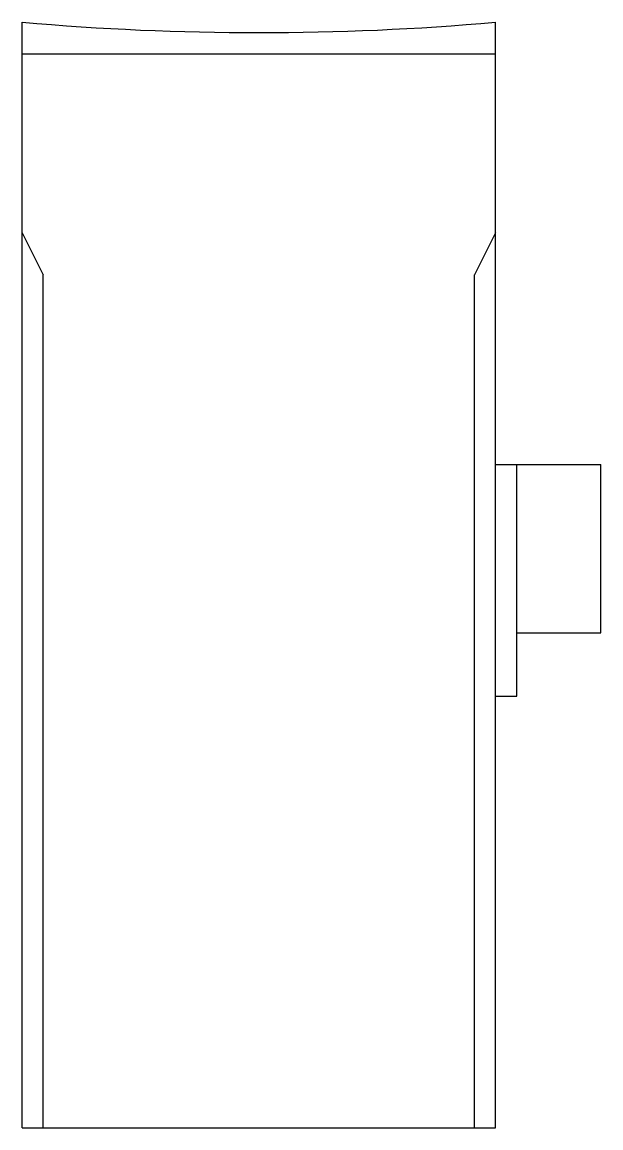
# Model space of a CAD drawing. Extents: x 0 to 0.55, y -1.05 to 0.
import ezdxf

# ---------------------------------------------------------------- set-up
doc = ezdxf.new("R2010")
doc.units = 0
doc.header["$LTSCALE"] = 0.0006
doc.header["$MEASUREMENT"] = 0
doc.layers.get('0').update_dxf_attribs({"linetype": 'CONTINUOUS'})

msp = doc.modelspace()

# ---------------------------------------------------------------- linework, layer by layer
for points in [[(0, -1.05), (0, 0)], [(0.45, -0.28), (0.45, 0)], [(0, -0.03), (0.45, -0.03)], [(0.45, -1.05), (0.45, -0.19154)], [(0, -0.2), (0.02, -0.24)], [(0.45, -0.2), (0.43, -0.24)], [(0.02, -1.05), (0.02, -0.24)], [(0.43, -1.05), (0.43, -0.24)], [(0.45, -0.42), (0.55, -0.42)], [(0.55, -0.58), (0.55, -0.42)], [(0.47, -0.58), (0.55, -0.58)], [(0.47, -0.64), (0.47, -0.58)], [(0.45, -0.64), (0.47, -0.64)], [(0, -1.05), (0.45, -1.05)]]:
    msp.add_lwpolyline(points)
at = {"linetype": 'Continuous'}
msp.add_lwpolyline([(0.47, -0.58), (0.47, -0.42)], dxfattribs=at)
msp.add_arc((0.225, 2.52625), 2.53625, 264.91039, 275.08961)

doc.saveas('drawing.dxf')
